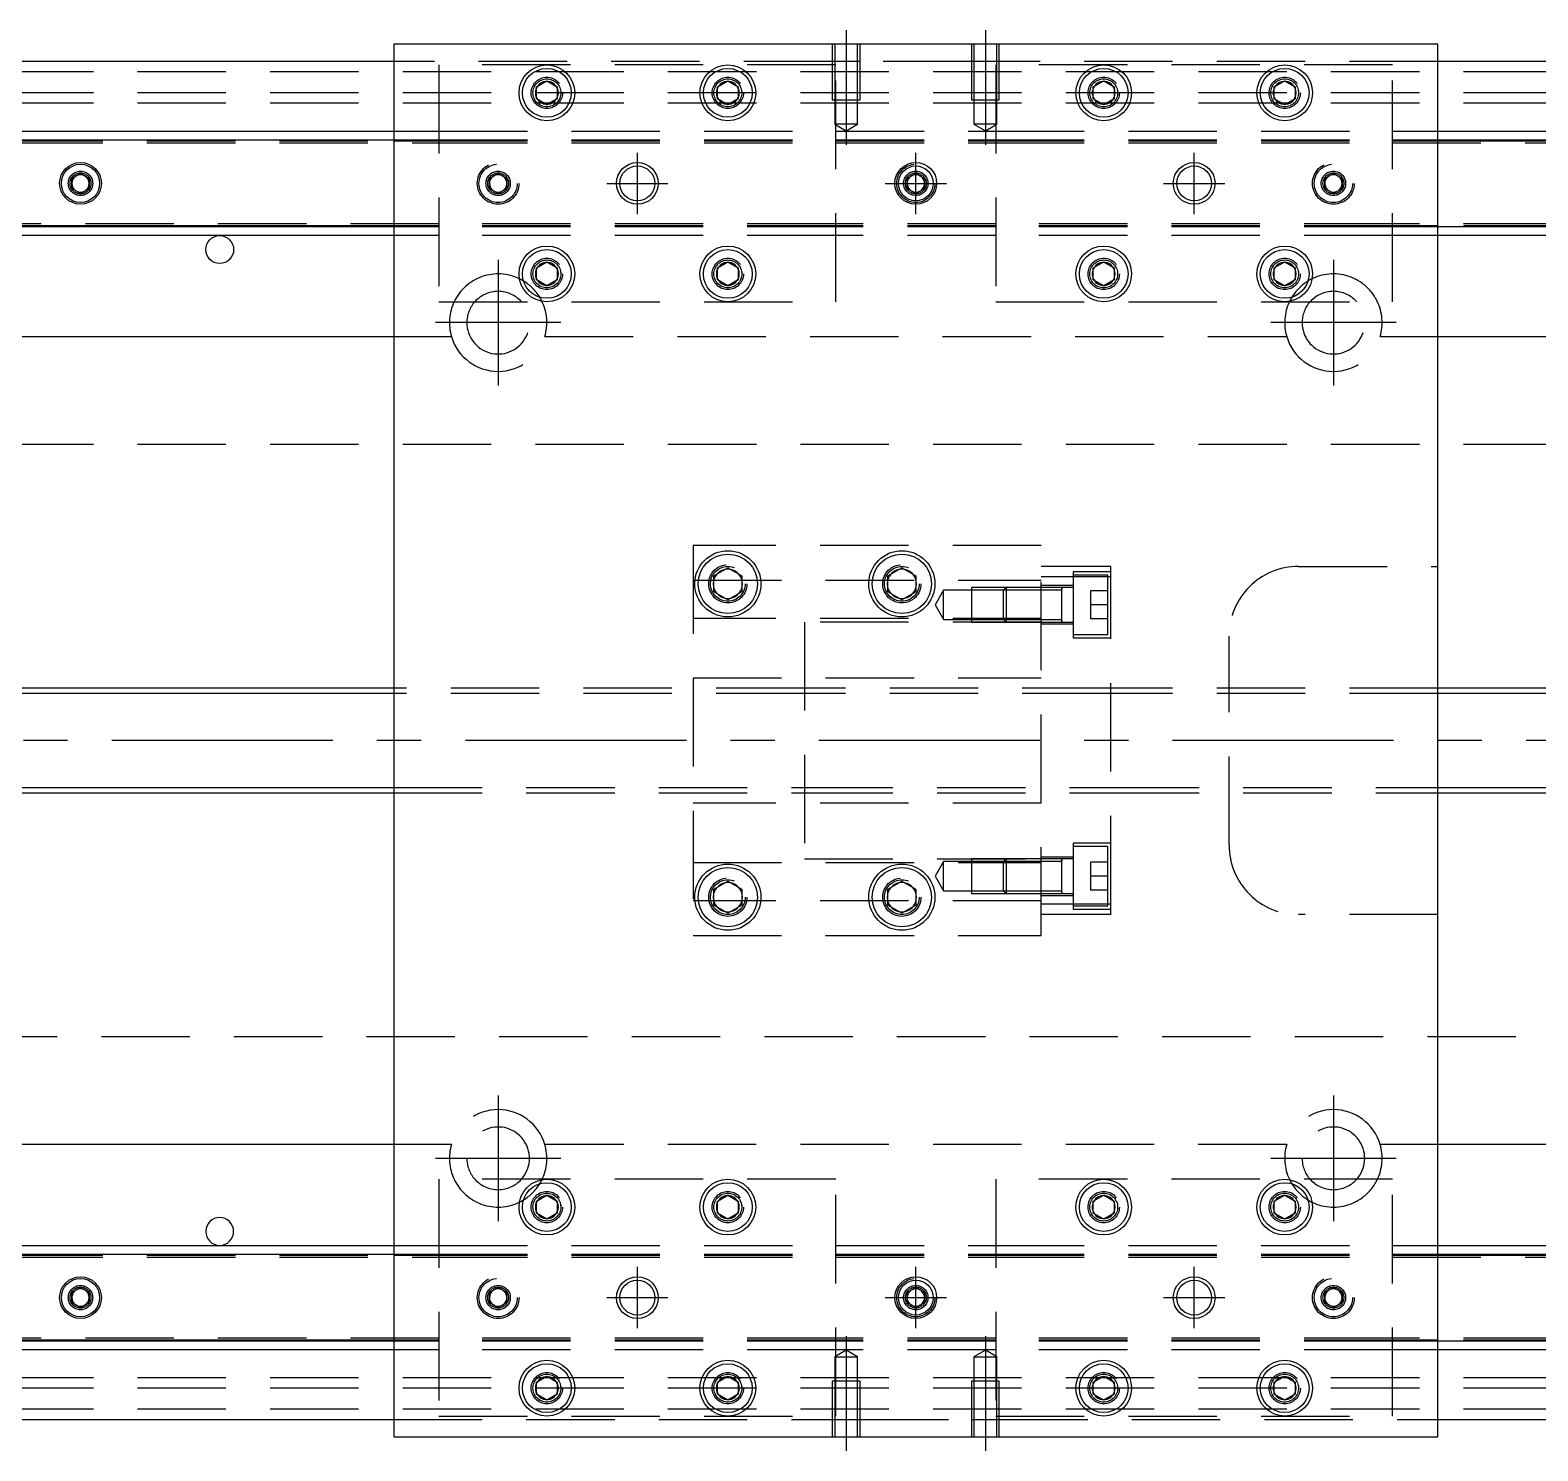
# Model space of a CAD drawing. Extents: x -14 to 849, y -275 to 102.
# Drawn here: x 192.8 to 409.4, y -102 to 102 of the extents above; entities that cross this region are included whole.
import ezdxf

# ---------------------------------------------------------------- set-up
doc = ezdxf.new("R2010")
doc.units = 0
doc.linetypes.add('CENTER', pattern=[50.8, 31.75, -6.35, 6.35, -6.35])
doc.linetypes.add('DASHED', pattern=[19.05, 12.7, -6.35])
doc.layers.get('0').update_dxf_attribs({"linetype": 'CONTINUOUS'})
doc.layers.add('CENTER', color=1, linetype='CENTER')

msp = doc.modelspace()

# ---------------------------------------------------------------- linework, layer by layer
at = {"color": 7, "linetype": 'CONTINUOUS'}
for p, q in [((245, 100), (245, -100)), ((395, 100), (245, 100)), ((395, -100), (395, 100)), ((245, 97.5), (0, 97.5)), ((640, 97.5), (395, 97.5)), ((265.5, 93.866026), (267, 94.73205)), ((265.5, 92.133974), (265.5, 93.866026)), ((267, 94.73205), (268.5, 93.866026)), ((268.5, 93.866026), (268.5, 92.133974)), ((291.5, 93.866026), (293, 94.73205)), ((291.5, 92.133974), (291.5, 93.866026)), ((293, 94.73205), (294.5, 93.866026)), ((294.5, 93.866026), (294.5, 92.133974)), ((345.5, 93.866026), (347, 94.73205)), ((345.5, 92.133974), (345.5, 93.866026)), ((347, 94.73205), (348.5, 93.866026)), ((348.5, 93.866026), (348.5, 92.133974)), ((371.5, 93.866026), (373, 94.73205)), ((371.5, 92.133974), (371.5, 93.866026)), ((373, 94.73205), (374.5, 93.866026)), ((374.5, 93.866026), (374.5, 92.133974)), ((267, 91.26795), (265.5, 92.133974)), ((268.5, 92.133974), (267, 91.26795)), ((293, 91.26795), (291.5, 92.133974)), ((294.5, 92.133974), (293, 91.26795)), ((347, 91.26795), (345.5, 92.133974)), ((348.5, 92.133974), (347, 91.26795)), ((373, 91.26795), (371.5, 92.133974)), ((374.5, 92.133974), (373, 91.26795)), ((0, 87.5), (245, 87.5)), ((395, 87.5), (640, 87.5)), ((0, 86.247728), (245, 86.247728)), ((395, 86.247728), (640, 86.247728)), ((198.75, 80.721688), (200, 81.443376)), ((198.75, 79.278312), (198.75, 80.721688)), ((200, 81.443376), (201.25, 80.721688)), ((201.25, 80.721688), (201.25, 79.278312)), ((200, 78.556624), (198.75, 79.278312)), ((201.25, 79.278312), (200, 78.556624)), ((245, 73.752272), (0, 73.752272)), ((640, 73.752272), (395, 73.752272)), ((245, 72.5), (0, 72.5)), ((640, 72.5), (395, 72.5)), ((265.5, 67.866026), (267, 68.73205)), ((265.5, 66.133974), (265.5, 67.866026)), ((267, 68.73205), (268.5, 67.866026)), ((268.5, 67.866026), (268.5, 66.133974)), ((291.5, 67.866026), (293, 68.73205)), ((291.5, 66.133974), (291.5, 67.866026)), ((293, 68.73205), (294.5, 67.866026)), ((294.5, 67.866026), (294.5, 66.133974)), ((345.5, 67.866026), (347, 68.73205)), ((345.5, 66.133974), (345.5, 67.866026)), ((347, 68.73205), (348.5, 67.866026)), ((348.5, 67.866026), (348.5, 66.133974)), ((371.5, 67.866026), (373, 68.73205)), ((371.5, 66.133974), (371.5, 67.866026)), ((373, 68.73205), (374.5, 67.866026)), ((374.5, 67.866026), (374.5, 66.133974)), ((267, 65.26795), (265.5, 66.133974)), ((268.5, 66.133974), (267, 65.26795)), ((293, 65.26795), (291.5, 66.133974)), ((294.5, 66.133974), (293, 65.26795)), ((347, 65.26795), (345.5, 66.133974)), ((348.5, 66.133974), (347, 65.26795)), ((373, 65.26795), (371.5, 66.133974)), ((374.5, 66.133974), (373, 65.26795)), ((146.708204, 58), (245, 58)), ((395, 58), (493.291796, 58)), ((291, 23.6547), (293, 24.809402)), ((293, 24.809402), (295, 23.6547)), ((316, 23.6547), (318, 24.809402)), ((318, 24.809402), (320, 23.6547)), ((291, 21.3453), (291, 23.6547)), ((295, 23.6547), (295, 21.3453)), ((316, 21.3453), (316, 23.6547)), ((320, 23.6547), (320, 21.3453)), ((293, 20.190598), (291, 21.3453)), ((295, 21.3453), (293, 20.190598)), ((318, 20.190598), (316, 21.3453)), ((320, 21.3453), (318, 20.190598)), ((341, 16.985566), (341, 16.986424)), ((245, 7.5), (40.5, 7.5)), ((590, 7.5), (395, 7.5)), ((40.5, -7.5), (245, -7.5)), ((395, -7.5), (590, -7.5)), ((341, -17.385572), (341, -16.985566)), ((291, -21.3453), (293, -20.190598)), ((291, -23.6547), (291, -21.3453)), ((293, -20.190598), (295, -21.3453)), ((295, -21.3453), (295, -23.6547)), ((316, -21.3453), (318, -20.190598)), ((316, -23.6547), (316, -21.3453)), ((318, -20.190598), (320, -21.3453)), ((320, -21.3453), (320, -23.6547)), ((341, -21.985576), (341, -21.585572)), ((293, -24.809402), (291, -23.6547)), ((295, -23.6547), (293, -24.809402)), ((318, -24.809402), (316, -23.6547)), ((320, -23.6547), (318, -24.809402)), ((245, -58), (146.708204, -58)), ((493.291796, -58), (395, -58)), ((265.5, -66.133974), (267, -65.26795)), ((265.5, -67.866026), (265.5, -66.133974)), ((267, -65.26795), (268.5, -66.133974)), ((268.5, -66.133974), (268.5, -67.866026)), ((291.5, -66.133974), (293, -65.26795)), ((291.5, -67.866026), (291.5, -66.133974)), ((293, -65.26795), (294.5, -66.133974)), ((294.5, -66.133974), (294.5, -67.866026)), ((345.5, -66.133974), (347, -65.26795)), ((345.5, -67.866026), (345.5, -66.133974)), ((347, -65.26795), (348.5, -66.133974)), ((348.5, -66.133974), (348.5, -67.866026)), ((371.5, -66.133974), (373, -65.26795)), ((371.5, -67.866026), (371.5, -66.133974)), ((373, -65.26795), (374.5, -66.133974)), ((374.5, -66.133974), (374.5, -67.866026)), ((267, -68.73205), (265.5, -67.866026)), ((268.5, -67.866026), (267, -68.73205)), ((293, -68.73205), (291.5, -67.866026)), ((294.5, -67.866026), (293, -68.73205)), ((347, -68.73205), (345.5, -67.866026)), ((348.5, -67.866026), (347, -68.73205)), ((373, -68.73205), (371.5, -67.866026)), ((374.5, -67.866026), (373, -68.73205)), ((0, -72.5), (245, -72.5)), ((395, -72.5), (640, -72.5)), ((0, -73.752272), (245, -73.752272)), ((395, -73.752272), (640, -73.752272)), ((198.75, -79.278312), (200, -78.556624)), ((198.75, -80.721688), (198.75, -79.278312)), ((200, -78.556624), (201.25, -79.278312)), ((201.25, -79.278312), (201.25, -80.721688)), ((200, -81.443376), (198.75, -80.721688)), ((201.25, -80.721688), (200, -81.443376)), ((245, -86.247728), (0, -86.247728)), ((640, -86.247728), (395, -86.247728)), ((245, -87.5), (0, -87.5)), ((640, -87.5), (395, -87.5)), ((265.5, -92.133974), (267, -91.26795)), ((265.5, -93.866026), (265.5, -92.133974)), ((267, -91.26795), (268.5, -92.133974)), ((268.5, -92.133974), (268.5, -93.866026)), ((291.5, -92.133974), (293, -91.26795)), ((291.5, -93.866026), (291.5, -92.133974)), ((293, -91.26795), (294.5, -92.133974)), ((294.5, -92.133974), (294.5, -93.866026)), ((345.5, -92.133974), (347, -91.26795)), ((345.5, -93.866026), (345.5, -92.133974)), ((347, -91.26795), (348.5, -92.133974)), ((348.5, -92.133974), (348.5, -93.866026)), ((371.5, -92.133974), (373, -91.26795)), ((371.5, -93.866026), (371.5, -92.133974)), ((373, -91.26795), (374.5, -92.133974)), ((374.5, -92.133974), (374.5, -93.866026)), ((267, -94.73205), (265.5, -93.866026)), ((268.5, -93.866026), (267, -94.73205)), ((293, -94.73205), (291.5, -93.866026)), ((294.5, -93.866026), (293, -94.73205)), ((347, -94.73205), (345.5, -93.866026)), ((348.5, -93.866026), (347, -94.73205)), ((373, -94.73205), (371.5, -93.866026)), ((374.5, -93.866026), (373, -94.73205)), ((0, -97.5), (245, -97.5)), ((395, -97.5), (640, -97.5)), ((245, -100), (395, -100))]:
    msp.add_line(p, q, dxfattribs=at)
at = {"color": 3, "linetype": 'DASHED'}
for p, q in [((308.000006, 100), (308.000006, 92)), ((308.35, 100), (308.35, 92)), ((311.65, 92), (311.65, 100)), ((311.999994, 92), (311.999994, 100)), ((328.000006, 100), (328.000006, 92)), ((328.35, 100), (328.35, 92)), ((331.65, 92), (331.65, 100)), ((331.999994, 92), (331.999994, 100)), ((308.000006, 97.5), (245, 97.5)), ((311.999994, 97.5), (308.000006, 97.5)), ((328.000006, 97.5), (311.999994, 97.5)), ((331.999994, 97.5), (328.000006, 97.5)), ((395, 97.5), (331.999994, 97.5)), ((640, 96), (0, 96)), ((308.5, 97), (251.5, 97)), ((251.5, 97), (251.5, 63)), ((308.5, 63), (308.5, 97)), ((331.5, 97), (331.5, 63)), ((388.5, 97), (331.5, 97)), ((388.5, 63), (388.5, 97)), ((265, 93), (265.030168, 93.346066)), ((294.973226, 93.326156), (295, 93)), ((345, 93), (345.023172, 93.30356)), ((374.973226, 93.326156), (375, 93)), ((640, 93), (0, 93)), ((640, 91.5), (0, 91.5)), ((308.000006, 92), (311.999994, 92)), ((308.35, 92), (308.35, 88.5)), ((311.65, 88.5), (311.65, 92)), ((328.000006, 92), (331.999994, 92)), ((328.35, 92), (328.35, 88.5)), ((331.65, 88.5), (331.65, 92)), ((245, 87.5), (251.5, 87.5)), ((251.5, 87.5), (308.5, 87.5)), ((311.65, 88.5), (308.35, 88.5)), ((308.35, 88.5), (310, 87.547372)), ((308.5, 87.5), (331.5, 87.5)), ((310, 87.547372), (311.65, 88.5)), ((331.65, 88.5), (328.35, 88.5)), ((328.35, 88.5), (330, 87.547372)), ((330, 87.547372), (331.65, 88.5)), ((331.5, 87.5), (388.5, 87.5)), ((388.5, 87.5), (395, 87.5)), ((0, 86.1147), (245, 86.1147)), ((0, 86.1), (251.5, 86.1)), ((0, 85.8), (251.5, 85.8)), ((245, 86.247728), (251.5, 86.247728)), ((245, 86.1147), (251.5, 86.1147)), ((251.5, 86.247728), (308.5, 86.247728)), ((251.5, 86.1147), (308.5, 86.1147)), ((251.5, 86.1), (308.5, 86.1)), ((251.5, 86.1), (308.5, 86.1)), ((251.5, 85.8), (308.5, 85.8)), ((251.5, 85.8), (308.5, 85.8)), ((308.5, 86.247728), (331.5, 86.247728)), ((308.5, 86.1147), (331.5, 86.1147)), ((308.5, 86.1), (331.5, 86.1)), ((308.5, 85.8), (331.5, 85.8)), ((331.5, 86.247728), (388.5, 86.247728)), ((331.5, 86.1147), (388.5, 86.1147)), ((331.5, 86.1), (388.5, 86.1)), ((331.5, 86.1), (388.5, 86.1)), ((331.5, 85.8), (388.5, 85.8)), ((331.5, 85.8), (388.5, 85.8)), ((388.5, 86.247728), (395, 86.247728)), ((388.5, 86.1147), (395, 86.1147)), ((388.5, 86.1), (640, 86.1)), ((388.5, 85.8), (640, 85.8)), ((395, 86.1147), (640, 86.1147)), ((201.477374, 80.25955), (201.5, 80)), ((258.5, 80), (258.516134, 80.21941)), ((258.75, 80.721688), (260, 81.443376)), ((258.75, 79.278312), (258.75, 80.721688)), ((260, 81.443376), (261.25, 80.721688)), ((261.25, 80.721688), (261.25, 79.278312)), ((318.5, 80), (318.516134, 80.21941)), ((318.75, 80.721688), (320, 81.443376)), ((318.75, 79.278312), (318.75, 80.721688)), ((320, 81.443376), (321.25, 80.721688)), ((321.25, 80.721688), (321.25, 79.278312)), ((378.75, 80.721688), (380, 81.443376)), ((378.75, 79.278312), (378.75, 80.721688)), ((380, 81.443376), (381.25, 80.721688)), ((381.25, 80.721688), (381.25, 79.278312)), ((381.477374, 80.25955), (381.5, 80)), ((260, 78.556624), (258.75, 79.278312)), ((261.25, 79.278312), (260, 78.556624)), ((320, 78.556624), (318.75, 79.278312)), ((321.25, 79.278312), (320, 78.556624)), ((380, 78.556624), (378.75, 79.278312)), ((381.25, 79.278312), (380, 78.556624)), ((251.5, 74.2), (0, 74.2)), ((251.5, 73.9), (0, 73.9)), ((245, 73.8853), (0, 73.8853)), ((251.5, 73.8853), (245, 73.8853)), ((251.5, 73.752272), (245, 73.752272)), ((308.5, 74.2), (251.5, 74.2)), ((308.5, 73.9), (251.5, 73.9)), ((308.5, 73.8853), (251.5, 73.8853)), ((308.5, 73.752272), (251.5, 73.752272)), ((331.5, 74.2), (308.5, 74.2)), ((331.5, 73.9), (308.5, 73.9)), ((331.5, 73.8853), (308.5, 73.8853)), ((331.5, 73.752272), (308.5, 73.752272)), ((388.5, 74.2), (331.5, 74.2)), ((388.5, 73.9), (331.5, 73.9)), ((388.5, 73.8853), (331.5, 73.8853)), ((388.5, 73.752272), (331.5, 73.752272)), ((640, 74.2), (388.5, 74.2)), ((640, 73.9), (388.5, 73.9)), ((395, 73.8853), (388.5, 73.8853)), ((395, 73.752272), (388.5, 73.752272)), ((640, 73.8853), (395, 73.8853)), ((251.5, 72.5), (245, 72.5)), ((308.5, 72.5), (251.5, 72.5)), ((331.5, 72.5), (308.5, 72.5)), ((388.5, 72.5), (331.5, 72.5)), ((395, 72.5), (388.5, 72.5)), ((268.973226, 67.326156), (269, 67)), ((294.973226, 67.326156), (295, 67)), ((345, 67), (345.023172, 67.30356)), ((374.973226, 67.326156), (375, 67)), ((251.5, 63), (308.5, 63)), ((331.5, 63), (388.5, 63)), ((245, 58), (253.291796, 58)), ((266.708204, 58), (373.291796, 58)), ((386.708204, 58), (395, 58)), ((640, 42.5), (12.5, 42.5)), ((288, 28), (288, -28)), ((338, 28), (288, 28)), ((338, -28), (338, 28)), ((348, 25), (338, 25)), ((342.6, 24.235572), (342.6, 14.735572)), ((348, 24.235572), (342.6, 24.235572)), ((348, 23.49468), (348, 25)), ((375, 25), (395, 25)), ((288, 23), (338, 23)), ((290.5, 22.5), (290.534018, 22.911016)), ((315.5, 22.5), (315.52689, 22.865682)), ((328, 21.985566), (328, 16.985576)), ((333, 21.985566), (328, 21.985566)), ((333, 21.985572), (332.6, 21.585572)), ((333, 21.985572), (333, 16.985572)), ((338, 21.98557), (333, 21.985572)), ((338, 21.985566), (333, 21.985566)), ((348, 23.49468), (338, 23.49468)), ((342.6, 22.235572), (338, 22.235572)), ((341.005, 21.985572), (338, 21.98557)), ((342.6, 21.985572), (340.995, 21.985572)), ((341, 21.728174), (341, 21.985572)), ((341, 21.985572), (341, 21.728122)), ((341, 17.24302), (341, 21.728174)), ((347.6, 23.735572), (342.6, 23.735572)), ((347.6, 15.235572), (347.6, 23.735572)), ((348, -23.49468), (348, 23.49468)), ((324, 21.585572), (322.787564, 19.485572)), ((324, 17.385572), (324, 21.585572)), ((328, 21.585572), (324, 21.585572)), ((332.6, 21.585572), (328, 21.585572)), ((332.6, 17.385572), (332.6, 21.585572)), ((338, 21.585572), (332.6, 21.585572)), ((341, 21.585572), (338, 21.585572)), ((345.1, 21.485572), (345.1, 19.485572)), ((347.6, 21.485572), (345.1, 21.485572)), ((338, 17.5), (288, 17.5)), ((322.787564, 19.485572), (324, 17.385572)), ((324, 17.385572), (328, 17.385572)), ((328, 17.385572), (332.6, 17.385572)), ((332.6, 17.385572), (333, 16.985572)), ((332.6, 17.385572), (338, 17.385572)), ((338, 17.385572), (341, 17.385572)), ((347.6, 19.485572), (345.1, 19.485572)), ((345.1, 19.485572), (345.1, 17.485572)), ((347.6, 17.485572), (345.1, 17.485572)), ((304, 17), (304, -17)), ((338, 17), (304, 17)), ((328, 16.985576), (333, 16.985576)), ((333, 16.985576), (338, 16.985576)), ((333, 16.985572), (338, 16.985574)), ((338, 16.985574), (341.005, 16.985572)), ((338, 16.735572), (342.6, 16.735572)), ((340.995, 16.985572), (342.6, 16.985572)), ((341, 17.243038), (341, 16.985572)), ((341, 16.985572), (341, 17.24302)), ((342.6, 15.235572), (347.6, 15.235572)), ((342.6, 14.735572), (348, 14.735572)), ((365, -15), (365, 15)), ((288, 9), (338, 9)), ((304, 7.5), (245, 7.5)), ((304, 6.75), (245, 6.75)), ((348, 7.5), (304, 7.5)), ((348, 6.75), (304, 6.75)), ((395, 7.5), (348, 7.5)), ((395, 6.75), (348, 6.75)), ((245, -6.75), (304, -6.75)), ((245, -7.5), (304, -7.5)), ((304, -6.75), (348, -6.75)), ((304, -7.5), (348, -7.5)), ((348, -6.75), (395, -6.75)), ((348, -7.5), (395, -7.5)), ((338, -9), (288, -9)), ((342.6, -14.735572), (342.6, -24.235572)), ((348, -14.735572), (342.6, -14.735572)), ((304, -17), (338, -17)), ((328, -16.985576), (328, -21.985566)), ((333, -16.985576), (328, -16.985576)), ((333, -16.985572), (332.6, -17.385572)), ((333, -16.985572), (333, -21.985572)), ((338, -16.985574), (333, -16.985572)), ((338, -16.985576), (333, -16.985576)), ((342.6, -16.735572), (338, -16.735572)), ((341.005, -16.985572), (338, -16.985574)), ((342.6, -16.985572), (340.995, -16.985572)), ((341, -17.24297), (341, -16.985572)), ((341, -16.985572), (341, -17.24302)), ((341, -21.728122), (341, -17.24297)), ((347.6, -15.235572), (342.6, -15.235572)), ((347.6, -23.735572), (347.6, -15.235572)), ((288, -17.5), (338, -17.5)), ((324, -17.385572), (322.787564, -19.485572)), ((322.787564, -19.485572), (324, -21.585572)), ((324, -21.585572), (324, -17.385572)), ((328, -17.385572), (324, -17.385572)), ((332.6, -17.385572), (328, -17.385572)), ((332.6, -21.585572), (332.6, -17.385572)), ((338, -17.385572), (332.6, -17.385572)), ((341, -17.385572), (338, -17.385572)), ((345.1, -17.485572), (345.1, -19.485572)), ((347.6, -17.485572), (345.1, -17.485572)), ((347.6, -19.485572), (345.1, -19.485572)), ((345.1, -19.485572), (345.1, -21.485572)), ((324, -21.585572), (328, -21.585572)), ((328, -21.585572), (332.6, -21.585572)), ((332.6, -21.585572), (333, -21.985572)), ((332.6, -21.585572), (338, -21.585572)), ((338, -21.585572), (341, -21.585572)), ((347.6, -21.485572), (345.1, -21.485572)), ((338, -23), (288, -23)), ((290.5, -22.5), (290.534018, -22.088984)), ((315.5, -22.5), (315.52689, -22.134318)), ((328, -21.985566), (333, -21.985566)), ((333, -21.985566), (338, -21.985566)), ((333, -21.985572), (338, -21.98557)), ((338, -21.98557), (341.005, -21.985572)), ((338, -22.235572), (342.6, -22.235572)), ((348, -23.49468), (338, -23.49468)), ((340.995, -21.985572), (342.6, -21.985572)), ((341, -21.728104), (341, -21.985572)), ((341, -21.985572), (341, -21.728122)), ((342.6, -23.735572), (347.6, -23.735572)), ((348, -25), (348, -23.49468)), ((348, -25), (338, -25)), ((342.6, -24.235572), (348, -24.235572)), ((395, -25), (375, -25)), ((288, -28), (338, -28)), ((12.5, -42.5), (640, -42.5)), ((253.291796, -58), (245, -58)), ((373.291796, -58), (266.708204, -58)), ((395, -58), (386.708204, -58)), ((308.5, -63), (251.5, -63)), ((251.5, -63), (251.5, -97)), ((308.5, -97), (308.5, -63)), ((331.5, -63), (331.5, -97)), ((388.5, -63), (331.5, -63)), ((388.5, -97), (388.5, -63)), ((268.973226, -66.673844), (269, -67)), ((294.973226, -66.673844), (295, -67)), ((348.973226, -66.673844), (349, -67)), ((374.973226, -66.673844), (375, -67)), ((245, -72.5), (251.5, -72.5)), ((251.5, -72.5), (308.5, -72.5)), ((308.5, -72.5), (331.5, -72.5)), ((331.5, -72.5), (388.5, -72.5)), ((388.5, -72.5), (395, -72.5)), ((0, -73.8853), (245, -73.8853)), ((0, -73.9), (251.5, -73.9)), ((0, -74.2), (251.5, -74.2)), ((245, -73.752272), (251.5, -73.752272)), ((245, -73.8853), (251.5, -73.8853)), ((251.5, -73.752272), (308.5, -73.752272)), ((251.5, -73.8853), (308.5, -73.8853)), ((251.5, -73.9), (308.5, -73.9)), ((251.5, -74.2), (308.5, -74.2)), ((308.5, -73.752272), (331.5, -73.752272)), ((308.5, -73.8853), (331.5, -73.8853)), ((308.5, -73.9), (331.5, -73.9)), ((308.5, -74.2), (331.5, -74.2)), ((331.5, -73.752272), (388.5, -73.752272)), ((331.5, -73.8853), (388.5, -73.8853)), ((331.5, -73.9), (388.5, -73.9)), ((331.5, -74.2), (388.5, -74.2)), ((388.5, -73.752272), (395, -73.752272)), ((388.5, -73.8853), (395, -73.8853)), ((388.5, -73.9), (640, -73.9)), ((388.5, -74.2), (640, -74.2)), ((395, -73.8853), (640, -73.8853)), ((198.5, -80), (198.516134, -79.78059)), ((258.75, -79.278312), (260, -78.556624)), ((258.75, -80.721688), (258.75, -79.278312)), ((260, -78.556624), (261.25, -79.278312)), ((261.25, -79.278312), (261.25, -80.721688)), ((261.477374, -79.74045), (261.5, -80)), ((318.5, -80), (318.52041, -79.75339)), ((318.75, -79.278312), (320, -78.556624)), ((318.75, -80.721688), (318.75, -79.278312)), ((320, -78.556624), (321.25, -79.278312)), ((321.25, -79.278312), (321.25, -80.721688)), ((378.5, -80), (378.52041, -79.75339)), ((378.75, -79.278312), (380, -78.556624)), ((378.75, -80.721688), (378.75, -79.278312)), ((380, -78.556624), (381.25, -79.278312)), ((381.25, -79.278312), (381.25, -80.721688)), ((260, -81.443376), (258.75, -80.721688)), ((261.25, -80.721688), (260, -81.443376)), ((320, -81.443376), (318.75, -80.721688)), ((321.25, -80.721688), (320, -81.443376)), ((380, -81.443376), (378.75, -80.721688)), ((381.25, -80.721688), (380, -81.443376)), ((251.5, -85.8), (0, -85.8)), ((251.5, -86.1), (0, -86.1)), ((245, -86.1147), (0, -86.1147)), ((251.5, -86.1147), (245, -86.1147)), ((251.5, -86.247728), (245, -86.247728)), ((308.5, -85.8), (251.5, -85.8)), ((308.5, -85.8), (251.5, -85.8)), ((308.5, -86.1), (251.5, -86.1)), ((308.5, -86.1), (251.5, -86.1)), ((308.5, -86.1147), (251.5, -86.1147)), ((308.5, -86.247728), (251.5, -86.247728)), ((331.5, -85.8), (308.5, -85.8)), ((331.5, -86.1), (308.5, -86.1)), ((331.5, -86.1147), (308.5, -86.1147)), ((331.5, -86.247728), (308.5, -86.247728)), ((388.5, -85.8), (331.5, -85.8)), ((388.5, -85.8), (331.5, -85.8)), ((388.5, -86.1), (331.5, -86.1)), ((388.5, -86.1), (331.5, -86.1)), ((388.5, -86.1147), (331.5, -86.1147)), ((388.5, -86.247728), (331.5, -86.247728)), ((640, -85.8), (388.5, -85.8)), ((640, -86.1), (388.5, -86.1)), ((395, -86.1147), (388.5, -86.1147)), ((395, -86.247728), (388.5, -86.247728)), ((640, -86.1147), (395, -86.1147)), ((251.5, -87.5), (245, -87.5)), ((308.5, -87.5), (251.5, -87.5)), ((310, -87.547372), (308.35, -88.5)), ((308.35, -88.5), (310, -88.5)), ((308.35, -88.5), (308.35, -92)), ((331.5, -87.5), (308.5, -87.5)), ((311.65, -88.5), (310, -87.547372)), ((310, -88.5), (311.65, -88.5)), ((311.65, -92), (311.65, -88.5)), ((330, -87.547372), (328.35, -88.5)), ((328.35, -88.5), (330, -88.5)), ((328.35, -88.5), (328.35, -92)), ((331.65, -88.5), (330, -87.547372)), ((330, -88.5), (331.65, -88.5)), ((388.5, -87.5), (331.5, -87.5)), ((331.65, -92), (331.65, -88.5)), ((395, -87.5), (388.5, -87.5)), ((640, -91.5), (0, -91.5)), ((640, -93), (0, -93)), ((268.973226, -92.673844), (269, -93)), ((294.973226, -92.673844), (295, -93)), ((311.999994, -92), (308.000006, -92)), ((308.000006, -92), (308.000006, -100)), ((308.35, -92), (308.35, -100)), ((311.65, -100), (311.65, -92)), ((311.999994, -100), (311.999994, -92)), ((331.999994, -92), (328.000006, -92)), ((328.000006, -92), (328.000006, -100)), ((328.35, -92), (328.35, -100)), ((331.65, -100), (331.65, -92)), ((331.999994, -100), (331.999994, -92)), ((345, -93), (345.023172, -92.69644)), ((374.973226, -92.673844), (375, -93)), ((640, -96), (0, -96)), ((251.5, -97), (308.5, -97)), ((331.5, -97), (388.5, -97)), ((245, -97.5), (308.000006, -97.5)), ((308.000006, -97.5), (311.999994, -97.5)), ((311.999994, -97.5), (328.000006, -97.5)), ((328.000006, -97.5), (331.999994, -97.5)), ((331.999994, -97.5), (395, -97.5))]:
    msp.add_line(p, q, dxfattribs=at)
at = {"color": 3, "linetype": 'CONTINUOUS'}
for p, q in [((245, 6.75), (40.5, 6.75)), ((590, 6.75), (395, 6.75)), ((40.5, -6.75), (245, -6.75)), ((395, -6.75), (590, -6.75))]:
    msp.add_line(p, q, dxfattribs=at)
at = {"color": 7, "linetype": 'CONTINUOUS'}
for centre, radius in [((267, 93), 4), ((267, 93), 3.5), ((293, 93), 4), ((293, 93), 3.5), ((347, 93), 4), ((347, 93), 3.5), ((373, 93), 4), ((373, 93), 3.5), ((200, 80), 3), ((200, 80), 2.75), ((280, 80), 2.5), ((320, 80), 3), ((320, 80), 2.5), ((360, 80), 2.5), ((220, 70.5), 2), ((267, 67), 4), ((267, 67), 3.5), ((293, 67), 4), ((293, 67), 3.5), ((347, 67), 4), ((347, 67), 3.5), ((373, 67), 4), ((373, 67), 3.5), ((293, 22.5), 4.75), ((293, 22.5), 4.25), ((318, 22.5), 4.75), ((318, 22.5), 4.25), ((293, -22.5), 4.75), ((293, -22.5), 4.25), ((318, -22.5), 4.75), ((318, -22.5), 4.25), ((267, -67), 4), ((267, -67), 3.5), ((293, -67), 4), ((293, -67), 3.5), ((347, -67), 4), ((347, -67), 3.5), ((373, -67), 4), ((373, -67), 3.5), ((200, -80), 3), ((200, -80), 2.75), ((280, -80), 2.5), ((320, -80), 3), ((320, -80), 2.5), ((360, -80), 2.5), ((267, -93), 4), ((267, -93), 3.5), ((293, -93), 4), ((293, -93), 3.5), ((347, -93), 4), ((347, -93), 3.5), ((373, -93), 4), ((373, -93), 3.5)]:
    msp.add_circle(centre, radius, dxfattribs=at)
at = {"color": 3, "linetype": 'DASHED'}
for centre, radius in [((267, 93), 2.25), ((267, 93), 2), ((293, 93), 2.25), ((293, 93), 2), ((347, 93), 2.25), ((347, 93), 2), ((373, 93), 2.25), ((373, 93), 2), ((260, 80), 3), ((260, 80), 2.75), ((320, 80), 2.75), ((380, 80), 3), ((380, 80), 2.75), ((200, 80), 1.75), ((200, 80), 1.5), ((260, 80), 1.75), ((260, 80), 1.5), ((320, 80), 1.75), ((320, 80), 1.5), ((380, 80), 1.75), ((380, 80), 1.5), ((267, 67), 2.25), ((267, 67), 2), ((293, 67), 2.25), ((293, 67), 2), ((347, 67), 2.25), ((347, 67), 2), ((373, 67), 2.25), ((373, 67), 2), ((293, 22.5), 2.75), ((293, 22.5), 2.5), ((318, 22.5), 2.75), ((318, 22.5), 2.5), ((293, -22.5), 2.75), ((293, -22.5), 2.5), ((318, -22.5), 2.75), ((318, -22.5), 2.5), ((267, -67), 2.25), ((293, -67), 2.25), ((347, -67), 2.25), ((373, -67), 2.25), ((267, -67), 2), ((293, -67), 2), ((347, -67), 2), ((373, -67), 2), ((260, -80), 3), ((260, -80), 2.75), ((320, -80), 2.75), ((380, -80), 3), ((380, -80), 2.75), ((200, -80), 1.75), ((200, -80), 1.5), ((260, -80), 1.75), ((260, -80), 1.5), ((320, -80), 1.75), ((320, -80), 1.5), ((380, -80), 1.75), ((380, -80), 1.5), ((267, -93), 2.25), ((293, -93), 2.25), ((347, -93), 2.25), ((373, -93), 2.25), ((267, -93), 2), ((293, -93), 2), ((347, -93), 2), ((373, -93), 2)]:
    msp.add_circle(centre, radius, dxfattribs=at)
at = {"color": 3, "linetype": 'CONTINUOUS'}
for centre in [(280, 80), (360, 80), (280, -80), (360, -80)]:
    msp.add_circle(centre, 3, dxfattribs=at)
at = {"color": 7, "linetype": 'CONTINUOUS'}
for centre, radius, start, end in [((267, 93), 1.65, 155.380023, 180), ((267, 93), 1.65, 144.619977, 155.380023), ((267, 93), 1.65, 95.380023, 144.619977), ((267, 93), 1.65, 84.619977, 95.380023), ((267, 93), 1.65, 35.380023, 84.619977), ((267, 93), 1.65, 24.619977, 35.380023), ((267, 93), 1.65, 335.380023, 24.619977), ((293, 93), 1.65, 155.380023, 180), ((293, 93), 1.65, 144.619977, 155.380023), ((293, 93), 1.65, 95.380023, 144.619977), ((293, 93), 1.65, 84.619977, 95.380023), ((293, 93), 1.65, 35.380023, 84.619977), ((293, 93), 1.65, 24.619977, 35.380023), ((293, 93), 1.65, 335.380023, 24.619977), ((347, 93), 1.65, 155.380023, 180), ((347, 93), 1.65, 144.619977, 155.380023), ((347, 93), 1.65, 95.380023, 144.619977), ((347, 93), 1.65, 84.619977, 95.380023), ((347, 93), 1.65, 35.380023, 84.619977), ((347, 93), 1.65, 24.619977, 35.380023), ((347, 93), 1.65, 335.380023, 24.619977), ((373, 93), 1.65, 155.380023, 180), ((373, 93), 1.65, 144.619977, 155.380023), ((373, 93), 1.65, 95.380023, 144.619977), ((373, 93), 1.65, 84.619977, 95.380023), ((373, 93), 1.65, 35.380023, 84.619977), ((373, 93), 1.65, 24.619977, 35.380023), ((373, 93), 1.65, 335.380023, 24.619977), ((267, 93), 1.65, 180, 204.619977), ((267, 93), 1.65, 204.619977, 215.380023), ((267, 93), 1.65, 215.380023, 264.619977), ((267, 93), 1.65, 264.619977, 275.380023), ((267, 93), 1.65, 275.380023, 324.619977), ((267, 93), 1.65, 324.619977, 335.380023), ((293, 93), 1.65, 180, 204.619977), ((293, 93), 1.65, 204.619977, 215.380023), ((293, 93), 1.65, 215.380023, 264.619977), ((293, 93), 1.65, 264.619977, 275.380023), ((293, 93), 1.65, 275.380023, 324.619977), ((293, 93), 1.65, 324.619977, 335.380023), ((347, 93), 1.65, 180, 204.619977), ((347, 93), 1.65, 204.619977, 215.380023), ((347, 93), 1.65, 215.380023, 264.619977), ((347, 93), 1.65, 264.619977, 275.380023), ((347, 93), 1.65, 275.380023, 324.619977), ((347, 93), 1.65, 324.619977, 335.380023), ((373, 93), 1.65, 180, 204.619977), ((373, 93), 1.65, 204.619977, 215.380023), ((373, 93), 1.65, 215.380023, 264.619977), ((373, 93), 1.65, 264.619977, 275.380023), ((373, 93), 1.65, 275.380023, 324.619977), ((373, 93), 1.65, 324.619977, 335.380023), ((200, 80), 1.25, 120, 180), ((200, 80), 1.25, 60, 120), ((200, 80), 1.25, 0, 60), ((260, 80), 1.25, 300, 180), ((320, 80), 1.25, 300, 180), ((380, 80), 1.25, 300, 180), ((200, 80), 1.25, 180, 240), ((200, 80), 1.25, 240, 300), ((200, 80), 1.25, 300, 0), ((260, 80), 1.25, 180, 240), ((260, 80), 1.25, 240, 300), ((320, 80), 1.25, 180, 240), ((320, 80), 1.25, 240, 300), ((380, 80), 1.25, 180, 240), ((380, 80), 1.25, 240, 300), ((267, 67), 1.65, 155.380023, 180), ((267, 67), 1.65, 144.619977, 155.380023), ((267, 67), 1.65, 95.380023, 144.619977), ((267, 67), 1.65, 84.619977, 95.380023), ((267, 67), 1.65, 35.380023, 84.619977), ((267, 67), 1.65, 24.619977, 35.380023), ((267, 67), 1.65, 335.380023, 24.619977), ((293, 67), 1.65, 155.380023, 180), ((293, 67), 1.65, 144.619977, 155.380023), ((293, 67), 1.65, 95.380023, 144.619977), ((293, 67), 1.65, 84.619977, 95.380023), ((293, 67), 1.65, 35.380023, 84.619977), ((293, 67), 1.65, 24.619977, 35.380023), ((293, 67), 1.65, 335.380023, 24.619977), ((347, 67), 1.65, 155.380023, 180), ((347, 67), 1.65, 144.619977, 155.380023), ((347, 67), 1.65, 95.380023, 144.619977), ((347, 67), 1.65, 84.619977, 95.380023), ((347, 67), 1.65, 35.380023, 84.619977), ((347, 67), 1.65, 24.619977, 35.380023), ((347, 67), 1.65, 335.380023, 24.619977), ((373, 67), 1.65, 155.380023, 180), ((373, 67), 1.65, 144.619977, 155.380023), ((373, 67), 1.65, 95.380023, 144.619977), ((373, 67), 1.65, 84.619977, 95.380023), ((373, 67), 1.65, 35.380023, 84.619977), ((373, 67), 1.65, 24.619977, 35.380023), ((373, 67), 1.65, 335.380023, 24.619977), ((267, 67), 1.65, 180, 204.619977), ((267, 67), 1.65, 204.619977, 215.380023), ((267, 67), 1.65, 215.380023, 264.619977), ((267, 67), 1.65, 264.619977, 275.380023), ((267, 67), 1.65, 275.380023, 324.619977), ((267, 67), 1.65, 324.619977, 335.380023), ((293, 67), 1.65, 180, 204.619977), ((293, 67), 1.65, 204.619977, 215.380023), ((293, 67), 1.65, 215.380023, 264.619977), ((293, 67), 1.65, 264.619977, 275.380023), ((293, 67), 1.65, 275.380023, 324.619977), ((293, 67), 1.65, 324.619977, 335.380023), ((347, 67), 1.65, 180, 204.619977), ((347, 67), 1.65, 204.619977, 215.380023), ((347, 67), 1.65, 215.380023, 264.619977), ((347, 67), 1.65, 264.619977, 275.380023), ((347, 67), 1.65, 275.380023, 324.619977), ((347, 67), 1.65, 324.619977, 335.380023), ((373, 67), 1.65, 180, 204.619977), ((373, 67), 1.65, 204.619977, 215.380023), ((373, 67), 1.65, 215.380023, 264.619977), ((373, 67), 1.65, 264.619977, 275.380023), ((373, 67), 1.65, 275.380023, 324.619977), ((373, 67), 1.65, 324.619977, 335.380023), ((293, 22.5), 2.1, 137.75279, 162.24721), ((293, 22.5), 2.1, 102.24721, 137.75279), ((293, 22.5), 2.1, 77.75279, 102.24721), ((293, 22.5), 2.1, 42.24721, 77.75279), ((293, 22.5), 2.1, 17.75279, 42.24721), ((318, 22.5), 2.1, 137.75279, 162.24721), ((318, 22.5), 2.1, 102.24721, 137.75279), ((318, 22.5), 2.1, 77.75279, 102.24721), ((318, 22.5), 2.1, 42.24721, 77.75279), ((318, 22.5), 2.1, 17.75279, 42.24721), ((293, 22.5), 2.1, 162.24721, 180), ((293, 22.5), 2.1, 180, 197.75279), ((293, 22.5), 2.1, 197.75279, 222.24721), ((293, 22.5), 2.1, 317.75279, 342.24721), ((293, 22.5), 2.1, 342.24721, 17.75279), ((318, 22.5), 2.1, 162.24721, 180), ((318, 22.5), 2.1, 180, 197.75279), ((318, 22.5), 2.1, 197.75279, 222.24721), ((318, 22.5), 2.1, 317.75279, 342.24721), ((318, 22.5), 2.1, 342.24721, 17.75279), ((293, 22.5), 2.1, 222.24721, 257.75279), ((293, 22.5), 2.1, 257.75279, 282.24721), ((293, 22.5), 2.1, 282.24721, 317.75279), ((318, 22.5), 2.1, 222.24721, 257.75279), ((318, 22.5), 2.1, 257.75279, 282.24721), ((318, 22.5), 2.1, 282.24721, 317.75279), ((293, -22.5), 2.1, 137.75279, 162.24721), ((293, -22.5), 2.1, 102.24721, 137.75279), ((293, -22.5), 2.1, 77.75279, 102.24721), ((293, -22.5), 2.1, 42.24721, 77.75279), ((293, -22.5), 2.1, 17.75279, 42.24721), ((318, -22.5), 2.1, 137.75279, 162.24721), ((318, -22.5), 2.1, 102.24721, 137.75279), ((318, -22.5), 2.1, 77.75279, 102.24721), ((318, -22.5), 2.1, 42.24721, 77.75279), ((318, -22.5), 2.1, 17.75279, 42.24721), ((293, -22.5), 2.1, 162.24721, 180), ((293, -22.5), 2.1, 180, 197.75279), ((293, -22.5), 2.1, 197.75279, 222.24721), ((293, -22.5), 2.1, 317.75279, 342.24721), ((293, -22.5), 2.1, 342.24721, 17.75279), ((318, -22.5), 2.1, 162.24721, 180), ((318, -22.5), 2.1, 180, 197.75279), ((318, -22.5), 2.1, 197.75279, 222.24721), ((318, -22.5), 2.1, 317.75279, 342.24721), ((318, -22.5), 2.1, 342.24721, 17.75279), ((293, -22.5), 2.1, 222.24721, 257.75279), ((293, -22.5), 2.1, 257.75279, 282.24721), ((293, -22.5), 2.1, 282.24721, 317.75279), ((318, -22.5), 2.1, 222.24721, 257.75279), ((318, -22.5), 2.1, 257.75279, 282.24721), ((318, -22.5), 2.1, 282.24721, 317.75279), ((267, -67), 1.65, 155.380023, 180), ((267, -67), 1.65, 180, 204.619977), ((267, -67), 1.65, 144.619977, 155.380023), ((267, -67), 1.65, 95.380023, 144.619977), ((267, -67), 1.65, 84.619977, 95.380023), ((267, -67), 1.65, 35.380023, 84.619977), ((267, -67), 1.65, 24.619977, 35.380023), ((267, -67), 1.65, 335.380023, 24.619977), ((293, -67), 1.65, 155.380023, 180), ((293, -67), 1.65, 180, 204.619977), ((293, -67), 1.65, 144.619977, 155.380023), ((293, -67), 1.65, 95.380023, 144.619977), ((293, -67), 1.65, 84.619977, 95.380023), ((293, -67), 1.65, 35.380023, 84.619977), ((293, -67), 1.65, 24.619977, 35.380023), ((293, -67), 1.65, 335.380023, 24.619977), ((347, -67), 1.65, 155.380023, 180), ((347, -67), 1.65, 180, 204.619977), ((347, -67), 1.65, 144.619977, 155.380023), ((347, -67), 1.65, 95.380023, 144.619977), ((347, -67), 1.65, 84.619977, 95.380023), ((347, -67), 1.65, 35.380023, 84.619977), ((347, -67), 1.65, 24.619977, 35.380023), ((347, -67), 1.65, 335.380023, 24.619977), ((373, -67), 1.65, 155.380023, 180), ((373, -67), 1.65, 180, 204.619977), ((373, -67), 1.65, 144.619977, 155.380023), ((373, -67), 1.65, 95.380023, 144.619977), ((373, -67), 1.65, 84.619977, 95.380023), ((373, -67), 1.65, 35.380023, 84.619977), ((373, -67), 1.65, 24.619977, 35.380023), ((373, -67), 1.65, 335.380023, 24.619977), ((220, -70.5), 2, 90, 270), ((220, -70.5), 2, 270, 90), ((267, -67), 1.65, 204.619977, 215.380023), ((267, -67), 1.65, 215.380023, 264.619977), ((267, -67), 1.65, 264.619977, 275.380023), ((267, -67), 1.65, 275.380023, 324.619977), ((267, -67), 1.65, 324.619977, 335.380023), ((293, -67), 1.65, 204.619977, 215.380023), ((293, -67), 1.65, 215.380023, 264.619977), ((293, -67), 1.65, 264.619977, 275.380023), ((293, -67), 1.65, 275.380023, 324.619977), ((293, -67), 1.65, 324.619977, 335.380023), ((347, -67), 1.65, 204.619977, 215.380023), ((347, -67), 1.65, 215.380023, 264.619977), ((347, -67), 1.65, 264.619977, 275.380023), ((347, -67), 1.65, 275.380023, 324.619977), ((347, -67), 1.65, 324.619977, 335.380023), ((373, -67), 1.65, 204.619977, 215.380023), ((373, -67), 1.65, 215.380023, 264.619977), ((373, -67), 1.65, 264.619977, 275.380023), ((373, -67), 1.65, 275.380023, 324.619977), ((373, -67), 1.65, 324.619977, 335.380023), ((200, -80), 1.25, 120, 180), ((200, -80), 1.25, 180, 240), ((200, -80), 1.25, 60, 120), ((200, -80), 1.25, 0, 60), ((200, -80), 1.25, 300, 0), ((260, -80), 1.25, 120, 180), ((260, -80), 1.25, 180, 60), ((260, -80), 1.25, 60, 120), ((320, -80), 1.25, 120, 180), ((320, -80), 1.25, 180, 60), ((320, -80), 1.25, 60, 120), ((380, -80), 1.25, 120, 180), ((380, -80), 1.25, 180, 60), ((380, -80), 1.25, 60, 120), ((200, -80), 1.25, 240, 300), ((267, -93), 1.65, 155.380023, 180), ((267, -93), 1.65, 180, 204.619977), ((267, -93), 1.65, 144.619977, 155.380023), ((267, -93), 1.65, 95.380023, 144.619977), ((267, -93), 1.65, 84.619977, 95.380023), ((267, -93), 1.65, 35.380023, 84.619977), ((267, -93), 1.65, 24.619977, 35.380023), ((267, -93), 1.65, 335.380023, 24.619977), ((293, -93), 1.65, 155.380023, 180), ((293, -93), 1.65, 180, 204.619977), ((293, -93), 1.65, 144.619977, 155.380023), ((293, -93), 1.65, 95.380023, 144.619977), ((293, -93), 1.65, 84.619977, 95.380023), ((293, -93), 1.65, 35.380023, 84.619977), ((293, -93), 1.65, 24.619977, 35.380023), ((293, -93), 1.65, 335.380023, 24.619977), ((347, -93), 1.65, 155.380023, 180), ((347, -93), 1.65, 180, 204.619977), ((347, -93), 1.65, 144.619977, 155.380023), ((347, -93), 1.65, 95.380023, 144.619977), ((347, -93), 1.65, 84.619977, 95.380023), ((347, -93), 1.65, 35.380023, 84.619977), ((347, -93), 1.65, 24.619977, 35.380023), ((347, -93), 1.65, 335.380023, 24.619977), ((373, -93), 1.65, 155.380023, 180), ((373, -93), 1.65, 180, 204.619977), ((373, -93), 1.65, 144.619977, 155.380023), ((373, -93), 1.65, 95.380023, 144.619977), ((373, -93), 1.65, 84.619977, 95.380023), ((373, -93), 1.65, 35.380023, 84.619977), ((373, -93), 1.65, 24.619977, 35.380023), ((373, -93), 1.65, 335.380023, 24.619977), ((267, -93), 1.65, 204.619977, 215.380023), ((267, -93), 1.65, 215.380023, 264.619977), ((267, -93), 1.65, 264.619977, 275.380023), ((267, -93), 1.65, 275.380023, 324.619977), ((267, -93), 1.65, 324.619977, 335.380023), ((293, -93), 1.65, 204.619977, 215.380023), ((293, -93), 1.65, 215.380023, 264.619977), ((293, -93), 1.65, 264.619977, 275.380023), ((293, -93), 1.65, 275.380023, 324.619977), ((293, -93), 1.65, 324.619977, 335.380023), ((347, -93), 1.65, 204.619977, 215.380023), ((347, -93), 1.65, 215.380023, 264.619977), ((347, -93), 1.65, 264.619977, 275.380023), ((347, -93), 1.65, 275.380023, 324.619977), ((347, -93), 1.65, 324.619977, 335.380023), ((373, -93), 1.65, 204.619977, 215.380023), ((373, -93), 1.65, 215.380023, 264.619977), ((373, -93), 1.65, 264.619977, 275.380023), ((373, -93), 1.65, 275.380023, 324.619977), ((373, -93), 1.65, 324.619977, 335.380023)]:
    msp.add_arc(centre, radius, start, end, dxfattribs=at)
at = {"color": 3, "linetype": 'DASHED'}
for centre, radius, start, end in [((260, 60), 7, 64.053499, 154.623066), ((260, 60), 7, 58.524055, 64.053499), ((260, 60), 7, 31.475945, 58.524055), ((380, 60), 7, 64.053499, 154.623066), ((380, 60), 7, 58.524055, 64.053499), ((380, 60), 7, 31.475945, 58.524055), ((260, 60), 7, 154.623066, 196.60155), ((260, 60), 4.5, 180, 41.810315), ((260, 60), 4.5, 138.189685, 180), ((260, 60), 4.5, 41.810315, 138.189685), ((260, 60), 7, 25.946501, 31.475945), ((260, 60), 7, 343.39845, 25.946501), ((380, 60), 7, 154.623066, 196.60155), ((380, 60), 4.5, 180, 41.810315), ((380, 60), 4.5, 138.189685, 180), ((380, 60), 4.5, 41.810315, 138.189685), ((380, 60), 7, 25.946501, 31.475945), ((380, 60), 7, 343.39845, 25.946501), ((260, 60), 7, 196.60155, 343.39845), ((380, 60), 7, 196.60155, 343.39845), ((375, 15), 10, 90, 180), ((375, -15), 10, 180, 270), ((260, -60), 7, 16.60155, 163.39845), ((380, -60), 7, 16.60155, 163.39845), ((260, -60), 4.5, 318.189685, 180), ((380, -60), 4.5, 318.189685, 180), ((260, -60), 7, 163.39845, 205.376934), ((260, -60), 7, 334.053499, 16.60155), ((380, -60), 7, 163.39845, 205.376934), ((380, -60), 7, 334.053499, 16.60155), ((260, -60), 4.5, 180, 221.810315), ((380, -60), 4.5, 180, 221.810315), ((260, -60), 7, 205.376934, 295.946501), ((260, -60), 4.5, 221.810315, 318.189685), ((260, -60), 7, 301.475945, 328.524055), ((260, -60), 7, 328.524055, 334.053499), ((380, -60), 7, 205.376934, 295.946501), ((380, -60), 4.5, 221.810315, 318.189685), ((380, -60), 7, 301.475945, 328.524055), ((380, -60), 7, 328.524055, 334.053499), ((260, -60), 7, 295.946501, 301.475945), ((380, -60), 7, 295.946501, 301.475945)]:
    msp.add_arc(centre, radius, start, end, dxfattribs=at)
at = {"layer": 'CENTER', "color": 1, "linetype": 'CENTER'}
for p, q in [((310, 102), (310, 85.547372)), ((330, 102), (330, 85.547372)), ((280, 75.6), (280, 84.4)), ((320, 75.6), (320, 84.4)), ((360, 75.6), (360, 84.4)), ((275.6, 80), (284.4, 80)), ((315.6, 80), (324.4, 80)), ((355.6, 80), (364.4, 80)), ((260, 69), (260, 51)), ((380, 69), (380, 51)), ((269, 60), (251, 60)), ((389, 60), (371, 60)), ((693.445, 0), (-13.795, 0)), ((260, -51), (260, -69)), ((380, -51), (380, -69)), ((269, -60), (251, -60)), ((389, -60), (371, -60)), ((280, -84.4), (280, -75.6)), ((320, -84.4), (320, -75.6)), ((360, -84.4), (360, -75.6)), ((275.6, -80), (284.4, -80)), ((315.6, -80), (324.4, -80)), ((355.6, -80), (364.4, -80)), ((310, -85.547372), (310, -102)), ((330, -85.547372), (330, -102))]:
    msp.add_line(p, q, dxfattribs=at)

doc.saveas('drawing.dxf')
